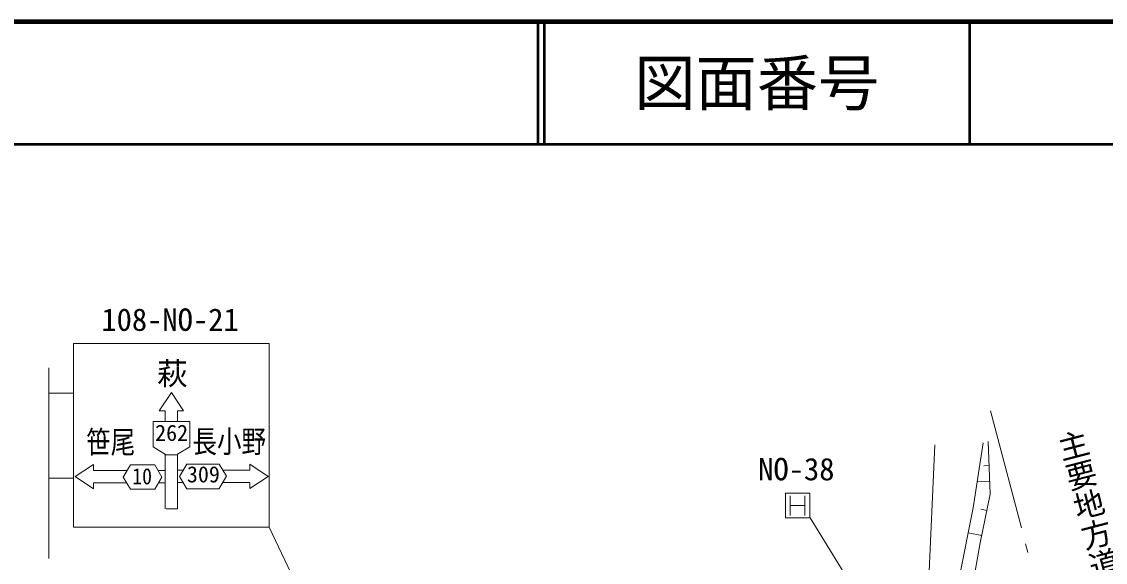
# Model space of a CAD drawing. Units: millimetres, scale not verified. Extents: x 40000 to 680000, y 20000 to 380000.
# Drawn here: x 466568 to 555093, y 335854 to 380000 of the extents above; entities that cross this region are included whole.
import ezdxf
from ezdxf.enums import TextEntityAlignment as Align

# ---------------------------------------------------------------- set-up
doc = ezdxf.new("R2010")
doc.units = ezdxf.units.MM
doc.header["$LTSCALE"] = 1000
for name, color, linetype, lineweight in [('M-BGD-RSTR', 3, 'Continuous', 13), ('M-TTL', 7, 'Continuous', 13), ('M-TTL-LINE', 7, 'Continuous', 13), ('M-TTL-TXT', 7, 'Continuous', 13)]:
    doc.layers.add(name, color=color, linetype=linetype, lineweight=lineweight)
doc.styles.add('@ＭＳ ゴシック', font='')
doc.styles.add('ＭＳ ゴシック', font='')
doc.styles.get('@ＭＳ ゴシック').set_extended_font_data('@MS Gothic')
doc.styles.get('ＭＳ ゴシック').set_extended_font_data('MS Gothic')

msp = doc.modelspace()

# ---------------------------------------------------------------- linework, layer by layer
at = {"layer": 'M-BGD-RSTR'}
for p, q in [((545723, 348223), (548240, 338667)), ((548582, 337368), (548769, 336659))]:
    msp.add_line(p, q, dxfattribs=at)
at = {"layer": 'M-TTL', "color": 2, "lineweight": 140}
msp.add_line((680000, 380000), (40000, 380000), dxfattribs=at)
at = {"layer": 'M-TTL'}
for p, q in [((540424, 328880), (541173, 345451)), ((545117, 345598), (544303, 340304)), ((545692, 341406), (545525, 345718)), ((545178, 343733), (545601, 343749)), ((544632, 342442), (545651, 342481)), ((544878, 337453), (545692, 341406)), ((544303, 340304), (543140, 334571)), ((544922, 340198), (545422, 340095)), ((543891, 338274), (545000, 338046)), ((544207, 333763), (544878, 337453))]:
    msp.add_line(p, q, dxfattribs=at)
at = {"layer": 'M-TTL-LINE', "lineweight": 50}
for p, q in [((508747, 380000), (508747, 370000)), ((509247, 380000), (509247, 370000)), ((543997, 380000), (543997, 370000)), ((40000, 370000), (680000, 370000))]:
    msp.add_line(p, q, dxfattribs=at)
at = {"layer": 'M-TTL-TXT'}
for p, q in [((470799, 353725), (470798, 338725)), ((470799, 353725), (486799, 353724)), ((486799, 353724), (486798, 338724)), ((468799, 351725), (468798, 336159)), ((477798, 348224), (478798, 349724)), ((479798, 348224), (478798, 349724)), ((468799, 349662), (470798, 349662)), ((477798, 348224), (478298, 348224)), ((478298, 348224), (478298, 347365)), ((479298, 348224), (479298, 347364)), ((479298, 348224), (479798, 348224)), ((477310, 347365), (480310, 347364)), ((477310, 347365), (477310, 345277)), ((480310, 347364), (480310, 345277)), ((477310, 345277), (478310, 344666)), ((479289, 344676), (480310, 345277)), ((478298, 344624), (478298, 340224)), ((478298, 344624), (479298, 344624)), ((479298, 344624), (479298, 340224)), ((472448, 343854), (470948, 342854)), ((472448, 343354), (472448, 343854)), ((474870, 342819), (475448, 343819)), ((475448, 343819), (477447, 343819)), ((477447, 343819), (478025, 342819)), ((480051, 343863), (479473, 342863)), ((482722, 343863), (480051, 343863)), ((483290, 342880), (482713, 343880)), ((485195, 343869), (486695, 342869)), ((485195, 343869), (485195, 343369)), ((468803, 342725), (470798, 342725)), ((472448, 341854), (470948, 342854)), ((472448, 343354), (475179, 343353)), ((474870, 342819), (475448, 341819)), ((477447, 341819), (478025, 342819)), ((477716, 343353), (478298, 343353)), ((479766, 343369), (479298, 343369)), ((480051, 341863), (479473, 342863)), ((483290, 342880), (482713, 341880)), ((485195, 343369), (483008, 343369)), ((485195, 341869), (486695, 342869)), ((472448, 342354), (475139, 342353)), ((472448, 341854), (472448, 342354)), ((475448, 341819), (477447, 341819)), ((477756, 342353), (478298, 342353)), ((479759, 342369), (479298, 342369)), ((482703, 341863), (480051, 341863)), ((485195, 342369), (482995, 342369)), ((485195, 342369), (485195, 341869)), ((528963, 341495), (530963, 341494)), ((528963, 339495), (528963, 341495)), ((529353, 341284), (529353, 339684)), ((530553, 341284), (530553, 339684)), ((530963, 341494), (530963, 339494)), ((478366, 340224), (479298, 340224)), ((529353, 340484), (530553, 340484)), ((530963, 339494), (528963, 339495)), ((530976, 339494), (543037, 319923)), ((470798, 338725), (486798, 338724)), ((486798, 338724), (502081, 306591))]:
    msp.add_line(p, q, dxfattribs=at)

# ---------------------------------------------------------------- texts
at = {"layer": 'M-TTL', "style": '@ＭＳ ゴシック'}
msp.add_text('主要地方道山口福栄須佐線', height=1833, rotation=284.594, dxfattribs=at).set_placement((550729, 346261), align=Align.BOTTOM_LEFT)
at = {"layer": 'M-TTL-TXT', "style": 'ＭＳ ゴシック'}
msp.add_text('図面番号', height=3666, dxfattribs=at).set_placement((526622, 375000), align=Align.MIDDLE_CENTER)
for s, height, p in [('108-NO-21', 1833, (473077, 354204)), ('萩', 1833, (477635, 349798)), ('262', 1320, (477469, 345371)), ('NO-38', 1833, (526736, 341998)), ('309', 1320, (480066, 341984))]:
    msp.add_text(s, height=height, rotation=359.997, dxfattribs=at).set_placement(p, align=Align.BOTTOM_LEFT)
for s, height, width, p in [('笹尾', 1833, 0.8, (471839, 344202)), ('長小野', 1833, 0.8, (480523, 344256)), ('10', 1320, 0.9, (475598, 341824))]:
    msp.add_text(s, height=height, rotation=359.997, dxfattribs=dict(at, width=width)).set_placement(p, align=Align.BOTTOM_LEFT)

doc.saveas('drawing.dxf')
